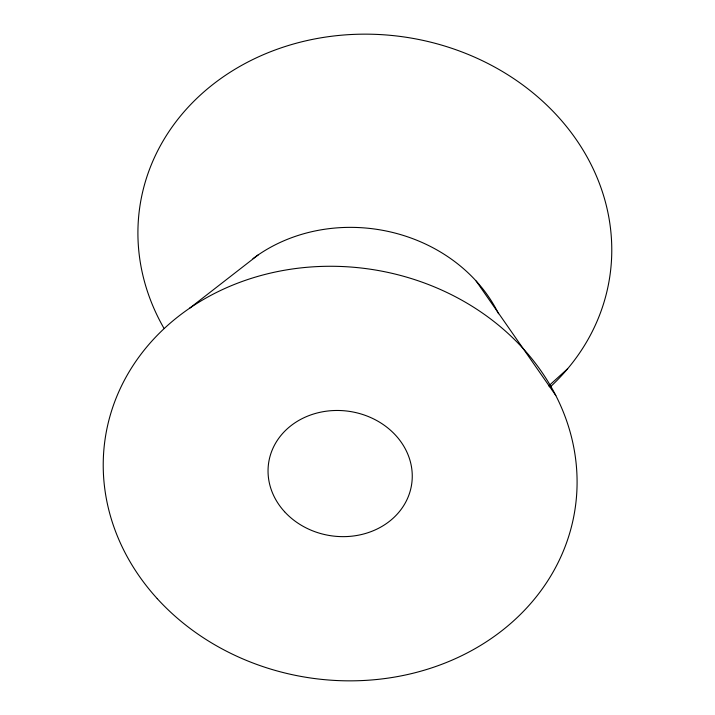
<?xml version="1.0" encoding="UTF-8"?>
<svg xmlns="http://www.w3.org/2000/svg" width="715" height="715" viewBox="0 0 715 715"><rect width="100%" height="100%" fill="white"/><g stroke="black" fill="none" stroke-linecap="round" stroke-linejoin="round"><path stroke-width="1.07" d="M548.673 385.948L567.656 368.726M189.555 308.263L258.365 254.79M476.163 281.049L555.814 395.511M163.824 328.06A237.568 206.564 8.5 0 1 242.582 64.859A237.568 206.564 8.5 0 1 554.152 112.487A237.568 206.564 8.5 0 1 550.103 387.101M252.985 258.651A155.146 134.894 8.5 0 1 498.543 313.742M157.246 598.652A237.568 206.564 8.5 0 0 562.035 554.161A237.568 206.564 8.5 0 0 301.185 267.866A237.568 206.564 8.5 0 0 157.246 598.652M284.588 511.743A72.304 62.866 8.5 0 0 407.738 497.953A72.304 62.866 8.5 0 0 328.131 410.973A72.304 62.866 8.5 0 0 284.588 511.743"/></g></svg>
